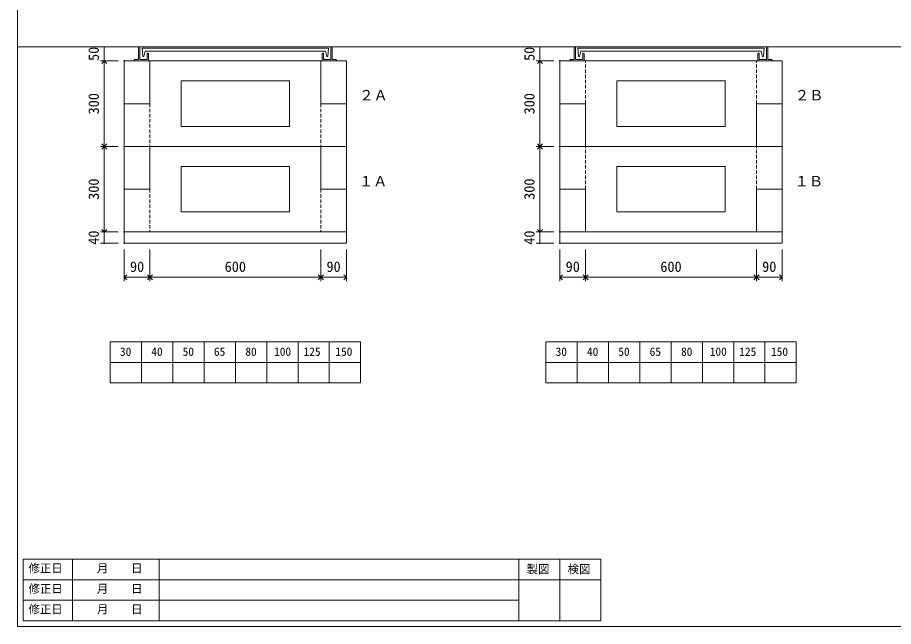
# Model space of a CAD drawing. Units: millimetres, scale not verified. Extents: x -4890 to 18490, y -2286 to 2286.
# Drawn here: x -1230 to 1846, y -1989 to 149 of the extents above; entities that cross this region are included whole.
import ezdxf
from ezdxf.enums import TextEntityAlignment as Align

# ---------------------------------------------------------------- set-up
doc = ezdxf.new("R2010")
doc.units = ezdxf.units.MM
doc.header["$LTSCALE"] = 10
doc.header["$PDMODE"] = 32
doc.header["$PDSIZE"] = 2
doc.linetypes.add('DASHED1', pattern=[1.8, 1.2, -0.6])
doc.linetypes.add('USER5', pattern=[3.185, 0.01, -3.175])
doc.layers.add('0-1_Defpoints', color=7, linetype='Continuous')
for name, color, linetype, lineweight in [('0-2_waku', 7, 'Continuous', 18), ('0-3_gaikei', 7, 'Continuous', 18), ('0-4_kakure', 7, 'USER5', 18), ('0-5_sunpou', 7, 'Continuous', 5), ('0-8_uchigawa', 6, 'Continuous', 18), ('0-A_futa', 3, 'Continuous', 18), ('0-B_GL', 4, 'Continuous', 18), ('0-D_文字１', 7, 'Continuous', 18)]:
    doc.layers.add(name, color=color, linetype=linetype, lineweight=lineweight)
doc.styles.add('ＭＳ ゴシック', font='')
doc.styles.get('ＭＳ ゴシック').set_extended_font_data('MS Gothic')

# ---------------------------------------------------------------- blocks, each defined once
blk = doc.blocks.new('_Open90')
at = {"layer": '0-5_sunpou'}
blk.add_line((0, 0), (-1, 0), dxfattribs=at)
blk.add_lwpolyline([(-0.5, 0.5), (0, 0), (-0.5, -0.5)], dxfattribs=at)
blk = doc.blocks.new('D65')
at = {"layer": '0-1_Defpoints'}
for p in [(592.32, 1914.36), (522.02, 1614.36), (592.32, 1614.36)]:
    blk.add_point(p, dxfattribs=at)
at = {"layer": '0-5_sunpou'}
for p, q in [((570.32, 1914.36), (509.02, 1914.36)), ((522.02, 1896.36), (522.02, 1632.36)), ((570.32, 1614.36), (509.02, 1614.36))]:
    blk.add_line(p, q, dxfattribs=at)
at = {"layer": '0-5_sunpou', "xscale": 18, "yscale": 18}
for p, rotation in [((522.02, 1914.36), 90), ((522.02, 1614.36), 270)]:
    blk.add_blockref('_Open90', p, dxfattribs=dict(at, rotation=rotation))
at = {"layer": '0-5_sunpou', "style": 'ＭＳ ゴシック'}
blk.add_text('300', height=36.66, rotation=90, dxfattribs=at).set_placement((514.02, 1726.86), align=Align.BOTTOM_LEFT)
blk = doc.blocks.new('D66')
at = {"layer": '0-1_Defpoints'}
for p in [(2122.32, 1914.36), (2052.02, 1614.36), (2122.32, 1614.36)]:
    blk.add_point(p, dxfattribs=at)
at = {"layer": '0-5_sunpou'}
for p, q in [((2100.32, 1914.36), (2039.02, 1914.36)), ((2052.02, 1896.36), (2052.02, 1632.36)), ((2100.32, 1614.36), (2039.02, 1614.36))]:
    blk.add_line(p, q, dxfattribs=at)
at = {"layer": '0-5_sunpou', "xscale": 18, "yscale": 18}
for p, rotation in [((2052.02, 1914.36), 90), ((2052.02, 1614.36), 270)]:
    blk.add_blockref('_Open90', p, dxfattribs=dict(at, rotation=rotation))
at = {"layer": '0-5_sunpou', "style": 'ＭＳ ゴシック'}
blk.add_text('300', height=36.66, rotation=90, dxfattribs=at).set_placement((2044.02, 1726.86), align=Align.BOTTOM_LEFT)
blk = doc.blocks.new('D67')
at = {"layer": '0-1_Defpoints'}
for p in [(592.32, 2214.36), (522.02, 1914.36), (592.32, 1914.36)]:
    blk.add_point(p, dxfattribs=at)
at = {"layer": '0-5_sunpou'}
for p, q in [((570.32, 2214.36), (509.02, 2214.36)), ((522.02, 2196.36), (522.02, 1932.36)), ((570.32, 1914.36), (509.02, 1914.36))]:
    blk.add_line(p, q, dxfattribs=at)
at = {"layer": '0-5_sunpou', "xscale": 18, "yscale": 18}
for p, rotation in [((522.02, 2214.36), 90), ((522.02, 1914.36), 270)]:
    blk.add_blockref('_Open90', p, dxfattribs=dict(at, rotation=rotation))
at = {"layer": '0-5_sunpou', "style": 'ＭＳ ゴシック'}
blk.add_text('300', height=36.66, rotation=90, dxfattribs=at).set_placement((514.02, 2026.86), align=Align.BOTTOM_LEFT)
blk = doc.blocks.new('D68')
at = {"layer": '0-1_Defpoints'}
for p in [(2122.32, 2214.36), (2052.02, 1914.36), (2122.32, 1914.36)]:
    blk.add_point(p, dxfattribs=at)
at = {"layer": '0-5_sunpou'}
for p, q in [((2100.32, 2214.36), (2039.02, 2214.36)), ((2052.02, 2196.36), (2052.02, 1932.36)), ((2100.32, 1914.36), (2039.02, 1914.36))]:
    blk.add_line(p, q, dxfattribs=at)
at = {"layer": '0-5_sunpou', "xscale": 18, "yscale": 18}
for p, rotation in [((2052.02, 2214.36), 90), ((2052.02, 1914.36), 270)]:
    blk.add_blockref('_Open90', p, dxfattribs=dict(at, rotation=rotation))
at = {"layer": '0-5_sunpou', "style": 'ＭＳ ゴシック'}
blk.add_text('300', height=36.66, rotation=90, dxfattribs=at).set_placement((2044.02, 2026.86), align=Align.BOTTOM_LEFT)
blk = doc.blocks.new('D61')
at = {"layer": '0-1_Defpoints'}
for p in [(592.32, 1614.36), (522.02, 1574.36), (592.32, 1574.36)]:
    blk.add_point(p, dxfattribs=at)
at = {"layer": '0-5_sunpou'}
for p, q in [((570.32, 1614.36), (509.02, 1614.36)), ((522.02, 1614.36), (522.02, 1574.36)), ((570.32, 1574.36), (509.02, 1574.36))]:
    blk.add_line(p, q, dxfattribs=at)
at = {"layer": '0-5_sunpou', "style": 'ＭＳ ゴシック'}
blk.add_text('40', height=36.66, rotation=90, dxfattribs=at).set_placement((514.02, 1569.36), align=Align.BOTTOM_LEFT)
blk = doc.blocks.new('D62')
at = {"layer": '0-1_Defpoints'}
for p in [(2122.32, 1614.36), (2052.02, 1574.36), (2122.32, 1574.36)]:
    blk.add_point(p, dxfattribs=at)
at = {"layer": '0-5_sunpou'}
for p, q in [((2100.32, 1614.36), (2039.02, 1614.36)), ((2052.02, 1614.36), (2052.02, 1574.36)), ((2100.32, 1574.36), (2039.02, 1574.36))]:
    blk.add_line(p, q, dxfattribs=at)
at = {"layer": '0-5_sunpou', "style": 'ＭＳ ゴシック'}
blk.add_text('40', height=36.66, rotation=90, dxfattribs=at).set_placement((2044.02, 1569.36), align=Align.BOTTOM_LEFT)

msp = doc.modelspace()

# ---------------------------------------------------------------- linework, layer by layer
at = {"layer": '0-2_waku'}
for p, q in [((-1230, 2286.24), (-1230, -1988.76)), ((-905, -989.76), (-905, -1133.76)), ((-905, -989.76), (-905, -1133.76)), ((-905, -989.76), (-905, -1133.76)), ((-905, -989.76), (-905, -1133.76)), ((-905, -989.76), (-25, -989.76)), ((-795, -989.76), (-795, -1133.76)), ((-685, -989.76), (-685, -1133.76)), ((-685, -989.76), (-685, -1133.76)), ((-575, -989.76), (-575, -1133.76)), ((-465, -989.76), (-465, -1133.76)), ((-355, -989.76), (-355, -1133.76)), ((-245, -989.76), (-245, -1133.76)), ((-135, -989.76), (-135, -1133.76)), ((-25, -989.76), (-25, -1133.76)), ((625, -989.76), (625, -1133.76)), ((625, -989.76), (625, -1133.76)), ((625, -989.76), (625, -1133.76)), ((625, -989.76), (625, -1133.76)), ((625, -989.76), (1505, -989.76)), ((735, -989.76), (735, -1133.76)), ((845, -989.76), (845, -1133.76)), ((845, -989.76), (845, -1133.76)), ((955, -989.76), (955, -1133.76)), ((1065, -989.76), (1065, -1133.76)), ((1175, -989.76), (1175, -1133.76)), ((1285, -989.76), (1285, -1133.76)), ((1395, -989.76), (1395, -1133.76)), ((1505, -989.76), (1505, -1133.76)), ((-905, -1061.76), (-25, -1061.76)), ((625, -1061.76), (1505, -1061.76)), ((-905, -1133.76), (-25, -1133.76)), ((625, -1133.76), (1505, -1133.76)), ((-1210, -1752.76), (-1210, -1968.76)), ((-1210, -1752.76), (-1210, -1968.76)), ((-1210, -1752.76), (818, -1752.76)), ((-1037.5, -1752.76), (-1037.5, -1968.76)), ((-732.5, -1752.76), (-732.5, -1968.76)), ((-732.5, -1752.76), (-732.5, -1968.76)), ((530, -1752.76), (530, -1968.76)), ((530, -1752.76), (530, -1968.76)), ((674, -1752.76), (674, -1968.76)), ((818, -1752.76), (818, -1968.76)), ((-1210, -1824.76), (818, -1824.76)), ((-1210, -1896.76), (530, -1896.76)), ((-1210, -1968.76), (818, -1968.76)), ((-1230, -1988.76), (4890, -1988.76)), ((-1230, -1988.76), (4890, -1988.76)), ((-1230, -1988.76), (4890, -1988.76))]:
    msp.add_line(p, q, dxfattribs=at)
at = {"layer": '0-3_gaikei'}
for p, q in [((-75, -3.76), (-855, -3.76)), ((-75, -3.76), (-855, -3.76)), ((-75, -3.76), (-855, -3.76)), ((-75, -3.76), (-855, -3.76)), ((-855, -153.76), (-855, -3.76)), ((-165, -3.76), (-765, -3.76)), ((-165, -153.76), (-165, -3.76)), ((-75, -153.76), (-75, -3.76)), ((1455, -3.76), (675, -3.76)), ((1455, -3.76), (675, -3.76)), ((1455, -3.76), (675, -3.76)), ((1455, -3.76), (675, -3.76)), ((1455, -3.76), (675, -3.76)), ((1455, -3.76), (675, -3.76)), ((1455, -3.76), (675, -3.76)), ((1455, -3.76), (675, -3.76)), ((1455, -3.76), (675, -3.76)), ((1455, -3.76), (675, -3.76)), ((1455, -3.76), (675, -3.76)), ((1455, -3.76), (675, -3.76)), ((1455, -3.76), (675, -3.76)), ((1455, -3.76), (675, -3.76)), ((675, -3.76), (675, -153.76)), ((675, -3.76), (675, -153.76)), ((1365, -3.76), (765, -3.76)), ((1365, -3.76), (765, -3.76)), ((1365, -3.76), (765, -3.76)), ((1365, -3.76), (765, -3.76)), ((1455, -3.76), (1455, -153.76)), ((-855, -303.76), (-855, -153.76)), ((-75, -153.76), (-165, -153.76)), ((-75, -303.76), (-75, -153.76)), ((-75, -303.76), (-75, -153.76)), ((765, -153.76), (675, -153.76)), ((675, -153.76), (675, -303.76)), ((765, -153.76), (765, -303.76)), ((765, -153.76), (765, -303.76)), ((1365, -153.76), (1365, -303.76)), ((1455, -153.76), (1455, -303.76)), ((-855, -453.76), (-855, -303.76)), ((-75, -303.76), (-855, -303.76)), ((-765, -303.76), (-765, -453.76)), ((-165, -303.76), (-765, -303.76)), ((-165, -453.76), (-165, -303.76)), ((-75, -453.76), (-75, -303.76)), ((675, -303.76), (675, -453.76)), ((675, -303.76), (675, -453.76)), ((1455, -303.76), (675, -303.76)), ((1455, -303.76), (675, -303.76)), ((1455, -303.76), (675, -303.76)), ((1455, -303.76), (675, -303.76)), ((1455, -303.76), (675, -303.76)), ((1455, -303.76), (675, -303.76)), ((1365, -303.76), (765, -303.76)), ((1365, -303.76), (765, -303.76)), ((1455, -303.76), (1455, -453.76)), ((1455, -303.76), (1455, -453.76)), ((-855, -603.76), (-855, -453.76)), ((-855, -603.76), (-855, -453.76)), ((-765, -453.76), (-855, -453.76)), ((-75, -603.76), (-75, -453.76)), ((765, -453.76), (675, -453.76)), ((675, -453.76), (675, -603.76)), ((765, -453.76), (765, -603.76)), ((765, -453.76), (765, -603.76)), ((1365, -453.76), (1365, -603.76)), ((1455, -453.76), (1365, -453.76)), ((1455, -453.76), (1455, -603.76)), ((-75, -603.76), (-855, -603.76)), ((-855, -643.76), (-855, -603.76)), ((-75, -603.76), (-855, -603.76)), ((-75, -603.76), (-855, -603.76)), ((-75, -643.76), (-75, -603.76)), ((1455, -603.76), (675, -603.76)), ((1455, -603.76), (675, -603.76)), ((1455, -603.76), (675, -603.76)), ((1455, -603.76), (675, -603.76)), ((675, -643.76), (675, -603.76)), ((1455, -603.76), (675, -603.76)), ((1455, -603.76), (675, -603.76)), ((1365, -603.76), (765, -603.76)), ((1455, -643.76), (1455, -603.76)), ((-75, -643.76), (-855, -643.76)), ((-75, -643.76), (-855, -643.76)), ((1455, -643.76), (675, -643.76)), ((1455, -643.76), (675, -643.76))]:
    msp.add_line(p, q, dxfattribs=at)
for points in [[(-765, -3.76), (-765, -153.76), (-855, -153.76)], [(-765, -3.76), (-765, -153.76), (-765, -3.76)], [(1455, -3.76), (1455, -153.76), (1365, -153.76)], [(-75, -303.76), (-855, -303.76), (-855, -153.76)], [(-765, -303.76), (-765, -453.76), (-765, -303.76)], [(-75, -603.76), (-75, -453.76), (-165, -453.76)]]:
    msp.add_lwpolyline(points, dxfattribs=at)
at = {"layer": '0-4_kakure', "linetype": 'DASHED1', "lineweight": 5}
for p, q in [((765, -153.76), (765, -3.76)), ((1365, -153.76), (1365, -3.76)), ((-765, -153.76), (-765, -303.76)), ((-165, -153.76), (-165, -303.76)), ((765, -453.76), (765, -303.76)), ((1365, -453.76), (1365, -303.76)), ((-765, -453.76), (-765, -603.76)), ((-165, -453.76), (-165, -603.76))]:
    msp.add_line(p, q, dxfattribs=at)
at = {"layer": '0-5_sunpou'}
for p, q in [((-877, 46.24), (-938.3, 46.24)), ((-925.3, 46.24), (-925.3, -3.76)), ((653, 46.24), (591.7, 46.24)), ((604.7, 46.24), (604.7, -3.76)), ((-877, -3.76), (-938.3, -3.76)), ((-877, -3.76), (-938.3, -3.76)), ((653, -3.76), (591.7, -3.76)), ((653, -3.76), (591.7, -3.76)), ((-855, -665.76), (-855, -776.2)), ((-765, -665.76), (-765, -776.2)), ((-765, -665.76), (-765, -776.2)), ((-165, -665.76), (-165, -776.2)), ((-165, -665.76), (-165, -776.2)), ((-75, -665.76), (-75, -776.2)), ((675, -665.76), (675, -776.2)), ((765, -665.76), (765, -776.2)), ((765, -665.76), (765, -776.2)), ((1365, -665.76), (1365, -776.2)), ((1365, -665.76), (1365, -776.2)), ((1455, -665.76), (1455, -776.2)), ((-837, -763.2), (-783, -763.2)), ((-747, -763.2), (-183, -763.2)), ((-147, -763.2), (-93, -763.2)), ((693, -763.2), (747, -763.2)), ((783, -763.2), (1347, -763.2)), ((1383, -763.2), (1437, -763.2))]:
    msp.add_line(p, q, dxfattribs=at)
at = {"layer": '0-8_uchigawa'}
for p, q in [((-275, -73.76), (-655, -73.76)), ((-655, -233.76), (-655, -73.76)), ((-275, -73.76), (-655, -73.76)), ((-275, -233.76), (-275, -73.76)), ((1255, -73.76), (875, -73.76)), ((1255, -73.76), (875, -73.76)), ((1255, -73.76), (875, -73.76)), ((875, -233.76), (875, -73.76)), ((1255, -73.76), (875, -73.76)), ((1255, -73.76), (875, -73.76)), ((1255, -73.76), (875, -73.76)), ((1255, -233.76), (1255, -73.76)), ((-275, -233.76), (-655, -233.76)), ((1255, -233.76), (875, -233.76)), ((1255, -233.76), (875, -233.76)), ((1255, -233.76), (875, -233.76)), ((-275, -373.76), (-655, -373.76)), ((-655, -533.76), (-655, -373.76)), ((-275, -533.76), (-275, -373.76)), ((875, -533.76), (875, -373.76)), ((1255, -373.76), (875, -373.76)), ((1255, -373.76), (1255, -533.76)), ((1255, -533.76), (1255, -373.76)), ((-275, -533.76), (-655, -533.76)), ((1255, -533.76), (875, -533.76)), ((1255, -533.76), (875, -533.76))]:
    msp.add_line(p, q, dxfattribs=at)
for points in [[(875, -73.76), (875, -233.76), (875, -73.76)], [(1255, -73.76), (1255, -233.76), (1255, -73.76)], [(1255, -373.76), (875, -373.76), (875, -533.76)]]:
    msp.add_lwpolyline(points, dxfattribs=at)
at = {"layer": '0-A_futa'}
for p, q in [((-805, 44.24), (-805, 1.24)), ((-803, 46.24), (-800, 46.24)), ((-800, 46.24), (-800, 1.24)), ((-792.19, 41.74), (-137.86, 41.74)), ((-792.19, 41.74), (-789.7, 11.74)), ((-137.86, 41.74), (-140.11, 11.74)), ((-130, 46.24), (-130, 1.24)), ((-130, 46.24), (-127, 46.24)), ((-125, 44.24), (-125, 1.24)), ((725, 44.24), (725, 1.24)), ((727, 46.24), (730, 46.24)), ((730, 46.24), (730, 1.24)), ((737.81, 41.74), (1392.14, 41.74)), ((737.81, 41.74), (740.3, 11.74)), ((1392.14, 41.74), (1389.89, 11.74)), ((1400, 46.24), (1400, 1.24)), ((1400, 46.24), (1403, 46.24)), ((1405, 44.24), (1405, 1.24)), ((-818, 1.24), (-805, 1.24)), ((-800, 1.24), (-775, 1.24)), ((-789.7, 11.74), (-785.99, 11.74)), ((-781.67, 30.74), (-785.99, 11.74)), ((-781.67, 30.74), (-148.33, 30.74)), ((-775, 21.24), (-775, 1.24)), ((-773, 23.24), (-772, 23.24)), ((-770, 21.24), (-770, -3.76)), ((-160, 21.24), (-160, -3.76)), ((-157, 23.24), (-158, 23.24)), ((-155, 21.24), (-155, 1.24)), ((-130, 1.24), (-155, 1.24)), ((-148.33, 30.74), (-144.01, 11.74)), ((-140.11, 11.74), (-144.01, 11.74)), ((-112, 1.24), (-125, 1.24)), ((712, 1.24), (725, 1.24)), ((730, 1.24), (755, 1.24)), ((740.3, 11.74), (744.01, 11.74)), ((748.33, 30.74), (744.01, 11.74)), ((748.33, 30.74), (1381.67, 30.74)), ((755, 21.24), (755, 1.24)), ((757, 23.24), (758, 23.24)), ((760, 21.24), (760, -3.76)), ((1370, 21.24), (1370, -3.76)), ((1373, 23.24), (1372, 23.24)), ((1375, 21.24), (1375, 1.24)), ((1400, 1.24), (1375, 1.24)), ((1381.67, 30.74), (1385.99, 11.74)), ((1389.89, 11.74), (1385.99, 11.74)), ((1418, 1.24), (1405, 1.24)), ((-820, -0.76), (-820, -1.76)), ((-770, -3.76), (-818, -3.76)), ((-770, -3.76), (-818, -3.76)), ((-160, -3.76), (-112, -3.76)), ((-160, -3.76), (-112, -3.76)), ((-110, -0.76), (-110, -1.76)), ((710, -0.76), (710, -1.76)), ((760, -3.76), (712, -3.76)), ((760, -3.76), (712, -3.76)), ((1370, -3.76), (1418, -3.76)), ((1370, -3.76), (1418, -3.76)), ((1420, -0.76), (1420, -1.76))]:
    msp.add_line(p, q, dxfattribs=at)
for centre, start, end in [((-803, 44.24), 90, 180), ((-127, 44.24), 0, 90), ((727, 44.24), 90, 180), ((1403, 44.24), 0, 90), ((-818, -0.76), 90, 180), ((-773, 21.24), 90, 180), ((-772, 21.24), 0, 90), ((-158, 21.24), 90, 180), ((-157, 21.24), 0, 90), ((-112, -0.76), 0, 90), ((712, -0.76), 90, 180), ((757, 21.24), 90, 180), ((758, 21.24), 0, 90), ((1372, 21.24), 90, 180), ((1373, 21.24), 0, 90), ((1418, -0.76), 0, 90), ((-818, -1.76), 180, 270), ((-112, -1.76), 270, 0), ((712, -1.76), 180, 270), ((1418, -1.76), 270, 0)]:
    msp.add_arc(centre, 2, start, end, dxfattribs=at)
at = {"layer": '0-B_GL'}
msp.add_line((-1230, 46.24), (4890, 46.24), dxfattribs=at)

# ---------------------------------------------------------------- block references
at = {"layer": '0-5_sunpou'}
for name in ['D67', 'D68', 'D65', 'D66', 'D61', 'D62']:
    msp.add_blockref(name, (-1447.32, -2218.12), dxfattribs=at)
at = {"layer": '0-5_sunpou', "xscale": 18, "yscale": 18, "rotation": 180}
for p in [(-855, -763.2), (-765, -763.2), (-165, -763.2), (675, -763.2), (765, -763.2), (1365, -763.2)]:
    msp.add_blockref('_Open90', p, dxfattribs=at)
at = {"layer": '0-5_sunpou', "xscale": 18, "yscale": 18}
for p in [(-765, -763.2), (-165, -763.2), (-75, -763.2), (765, -763.2), (1365, -763.2), (1455, -763.2)]:
    msp.add_blockref('_Open90', p, dxfattribs=at)

# ---------------------------------------------------------------- texts
at = {"layer": '0-5_sunpou', "style": 'ＭＳ ゴシック'}
for p in [(-933.3, -3.76), (596.7, -3.76)]:
    msp.add_text('50', height=36.66, rotation=90, dxfattribs=at).set_placement(p, align=Align.BOTTOM_LEFT)
for s, p in [('90', (-835, -755.2)), ('600', (-502.5, -755.2)), ('90', (-145, -755.2)), ('90', (695, -755.2)), ('600', (1027.5, -755.2)), ('90', (1385, -755.2))]:
    msp.add_text(s, height=36.66, dxfattribs=at).set_placement(p, align=Align.BOTTOM_LEFT)
at = {"layer": '0-D_文字１', "style": 'ＭＳ ゴシック'}
for s, height, p in [('２Ａ', 36.66, (-29.73, -153.2)), ('２Ｂ', 36.66, (1500.15, -153.2)), ('１Ａ', 36.66, (-31.05, -455.07)), ('１Ｂ', 36.66, (1498.83, -455.07)), ('30', 29.33, (-870.23, -1047.58)), ('40', 29.33, (-760.23, -1047.58)), ('50', 29.33, (-650.23, -1047.58)), ('65', 29.33, (-540.23, -1047.58)), ('80', 29.33, (-429.82, -1047.58)), ('100', 29.33, (-328.95, -1047.58)), ('125', 29.33, (-225.56, -1047.58)), ('150', 29.33, (-113.8, -1047.58)), ('30', 29.33, (659.77, -1047.58)), ('40', 29.33, (769.77, -1047.58)), ('50', 29.33, (879.77, -1047.58)), ('65', 29.33, (989.77, -1047.58)), ('80', 29.33, (1100.18, -1047.58)), ('100', 29.33, (1201.05, -1047.58)), ('125', 29.33, (1304.44, -1047.58)), ('150', 29.33, (1416.2, -1047.58)), ('修正日', 29.33, (-1191.35, -1808.05)), ('\u3000\u3000月\u3000\u3000日', 29.33, (-1031.2, -1808.05)), ('製図', 29.33, (558.06, -1811.01)), ('検図', 29.33, (702.06, -1811.01)), ('修正日', 29.33, (-1191.35, -1880.05)), ('\u3000\u3000月\u3000\u3000日', 29.33, (-1031.2, -1880.05)), ('修正日', 29.33, (-1191.35, -1952.05)), ('\u3000\u3000月\u3000\u3000日', 29.33, (-1031.2, -1952.05))]:
    msp.add_text(s, height=height, dxfattribs=at).set_placement(p, align=Align.BOTTOM_LEFT)

doc.saveas('drawing.dxf')
